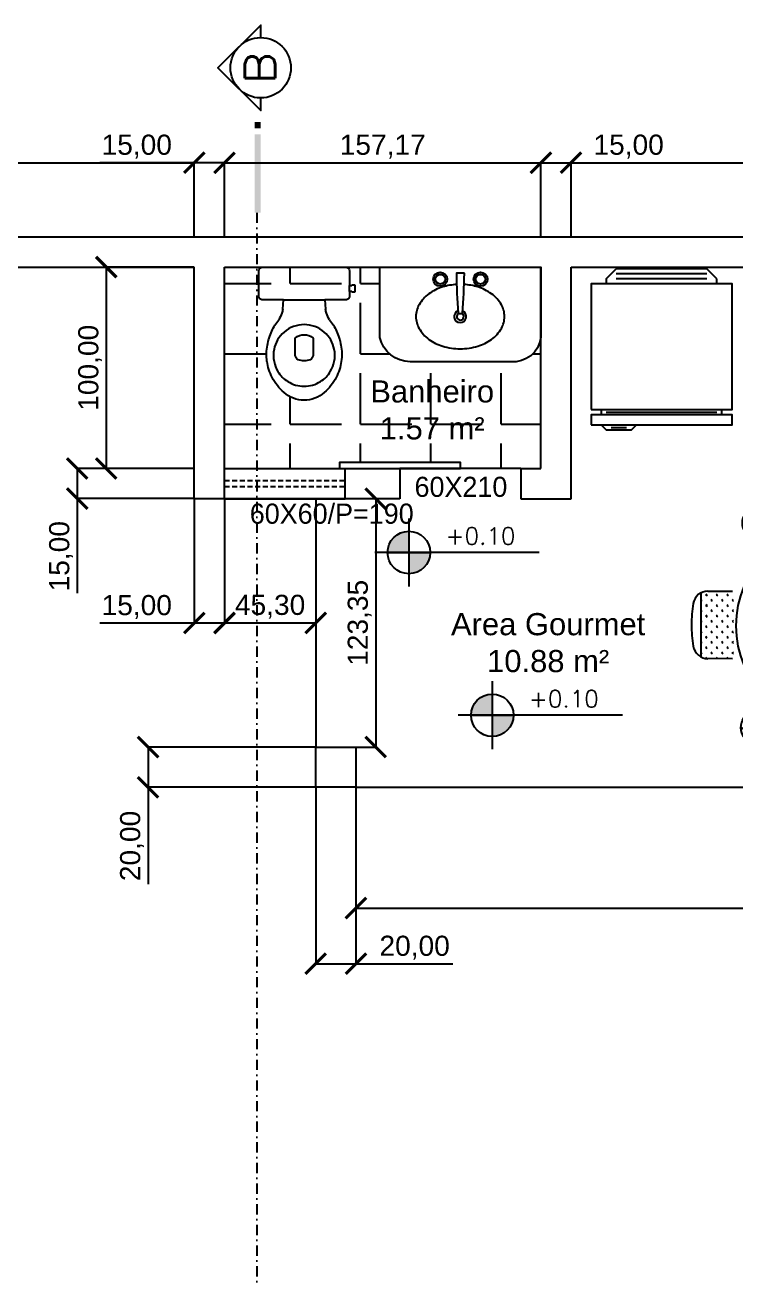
# Model space of a CAD drawing. Header units: metres. Extents: x 13415 to 21618, y 7657 to 10396.
# Drawn here: x 15724 to 16077, y 9774 to 10396 of the extents above; entities that cross this region are included whole.
import ezdxf
from ezdxf.enums import TextEntityAlignment as Align

# ---------------------------------------------------------------- set-up
doc = ezdxf.new("R2010")
doc.units = ezdxf.units.M
doc.header["$LTSCALE"] = 0.2
doc.linetypes.add('DASHDOTX2', pattern=[50.8, 25.4, -12.7, 0, -12.7])
doc.linetypes.add('HIDDENX2', pattern=[19.05, 12.7, -6.35])
for name, color, linetype in [('01', 1, 'Continuous'), ('02', 2, 'Continuous'), ('04', 4, 'Continuous'), ('05', 5, 'Continuous'), ('06', 6, 'Continuous'), ('ARQ-SÍMBOLOS', 2, 'Continuous'), ('ARQ-TEXTO2', 2, 'Continuous'), ('Block1', 1, 'Continuous'), ('Block2', 2, 'Continuous')]:
    doc.layers.add(name, color=color, linetype=linetype)
doc.styles.add('ROMANS', font='romans.shx')
doc.styles.get("Standard").update_dxf_attribs({"font": 'arial.ttf'})
doc.dimstyles.new('Cotas Externas', dxfattribs={"dimtxt": 10, "dimasz": 10.2, "dimexe": 0.125, "dimexo": 0.0625, "dimgap": 2, "dimtad": 1, "dimzin": 1, "dimtxsty": 'Standard', "dimblk": 'ARCHTICK', "dimcen": 0.2, "dimclrd": 2, "dimclre": 2, "dimadec": 0, "dimazin": 0, "dimtfac": 1, "dimtmove": 0, "dimatfit": 3, "dimfxl": 1, "dimarcsym": 0})

# ---------------------------------------------------------------- blocks, each defined once
blk = doc.blocks.new('Geladeira001')
for p, q in [((-27.5, -8), (-22.5, -3)), ((22.5, -3), (-22.5, -3)), ((22.5, -5.5), (-22.5, -5.5)), ((27.5, -8), (22.5, -3)), ((-27.5, -8), (-27.5, -10.5)), ((22.5, -8), (-22.5, -8)), ((27.5, -10.5), (27.5, -8)), ((-30, -73), (-30, -75.5)), ((-27.5, -74.25), (27.5, -74.25)), ((30, -75.5), (30, -73)), ((-30, -80.5), (-27.5, -83)), ((-15, -83), (-12.5, -80.5)), ((-12.5, -80.5), (-12.5, -80.5)), ((-27.5, -83), (-15, -83)), ((-25, -81.87), (-17.5, -81.87))]:
    blk.add_line(p, q)
for points in [[(-35, -73), (35, -73), (35, -10.5), (-35, -10.5)], [(-35, -80.5), (35, -80.5), (35, -75.5), (-35, -75.5)]]:
    blk.add_lwpolyline(points, close=True)
blk = doc.blocks.new('*X106')
at = {"color": 0}
for p, q in [((-16.97, 161.22), (-16.98, 161.23)), ((-16.97, 161.22), (-16.71, 161.49)), ((-16.97, 161.22), (-16.97, 161.35)), ((-15.56, 162.63), (-15.82, 162.9)), ((-15.56, 162.63), (-15.56, 163.01)), ((-15.56, 162.63), (-15.29, 162.9)), ((-14.14, 161.22), (-14.41, 161.49)), ((-14.14, 161.22), (-14.14, 161.6)), ((-14.14, 161.22), (-13.88, 161.49)), ((-12.73, 162.63), (-12.99, 162.9)), ((-12.73, 162.63), (-12.73, 163.01)), ((-12.73, 162.63), (-12.46, 162.9)), ((-11.31, 161.22), (-11.58, 161.49)), ((-11.31, 161.22), (-11.31, 161.6)), ((-11.31, 161.22), (-11.05, 161.49)), ((-9.9, 162.63), (-10.16, 162.9)), ((-9.9, 162.63), (-9.9, 163.01)), ((-9.9, 162.63), (-9.63, 162.9)), ((-8.49, 161.22), (-8.75, 161.49)), ((-8.49, 161.22), (-8.49, 161.6)), ((-8.49, 161.22), (-8.22, 161.49)), ((-7.07, 162.63), (-7.34, 162.9)), ((-7.07, 162.63), (-7.07, 163.01)), ((-7.07, 162.63), (-6.81, 162.9)), ((-5.66, 161.22), (-5.92, 161.49)), ((-5.66, 161.22), (-5.66, 161.6)), ((-5.66, 161.22), (-5.39, 161.49)), ((-4.24, 162.63), (-4.51, 162.9)), ((-4.24, 162.63), (-4.24, 163.01)), ((-4.24, 162.63), (-3.98, 162.9)), ((-2.83, 161.22), (-3.09, 161.49)), ((-2.83, 161.22), (-2.83, 161.6)), ((-2.83, 161.22), (-2.56, 161.49)), ((-1.41, 162.63), (-1.68, 162.9)), ((-1.41, 162.63), (-1.41, 163.01)), ((-1.41, 162.63), (-1.15, 162.9)), ((0, 161.22), (-0.27, 161.49)), ((0, 161.22), (0, 161.6)), ((0, 161.22), (0.27, 161.49)), ((-16.97, 158.39), (-16.99, 158.41)), ((-16.97, 158.39), (-16.97, 158.77)), ((-16.97, 158.39), (-16.71, 158.66)), ((-15.56, 159.81), (-15.82, 160.07)), ((-15.56, 159.81), (-15.56, 160.18)), ((-15.56, 159.81), (-15.29, 160.07)), ((-14.14, 158.39), (-14.41, 158.66)), ((-14.14, 158.39), (-14.14, 158.77)), ((-14.14, 158.39), (-13.88, 158.66)), ((-12.73, 159.81), (-12.99, 160.07)), ((-12.73, 159.81), (-12.73, 160.18)), ((-12.73, 159.81), (-12.46, 160.07)), ((-11.31, 158.39), (-11.58, 158.66)), ((-11.31, 158.39), (-11.31, 158.77)), ((-11.31, 158.39), (-11.05, 158.66)), ((-9.9, 159.81), (-10.16, 160.07)), ((-9.9, 159.81), (-9.9, 160.18)), ((-9.9, 159.81), (-9.63, 160.07)), ((-8.49, 158.39), (-8.75, 158.66)), ((-8.49, 158.39), (-8.49, 158.77)), ((-8.49, 158.39), (-8.22, 158.66)), ((-7.07, 159.81), (-7.34, 160.07)), ((-7.07, 159.81), (-7.07, 160.18)), ((-7.07, 159.81), (-6.81, 160.07)), ((-5.66, 158.39), (-5.92, 158.66)), ((-5.66, 158.39), (-5.66, 158.77)), ((-5.66, 158.39), (-5.39, 158.66)), ((-4.24, 159.81), (-4.51, 160.07)), ((-4.24, 159.81), (-4.24, 160.18)), ((-4.24, 159.81), (-3.98, 160.07)), ((-2.83, 158.39), (-3.09, 158.66)), ((-2.83, 158.39), (-2.83, 158.77)), ((-2.83, 158.39), (-2.56, 158.66)), ((-1.41, 159.81), (-1.68, 160.07)), ((-1.41, 159.81), (-1.41, 160.18)), ((-1.41, 159.81), (-1.15, 160.07)), ((0, 158.39), (-0.27, 158.66)), ((0, 158.39), (0, 158.77)), ((0, 158.39), (0.27, 158.66)), ((-16.97, 155.56), (-16.99, 155.58)), ((-16.97, 155.56), (-16.97, 155.94)), ((-16.97, 155.56), (-16.71, 155.83)), ((-15.56, 156.98), (-15.82, 157.24)), ((-15.6, 154.2), (-15.82, 154.41)), ((-15.56, 156.98), (-15.56, 157.35)), ((-15.56, 156.98), (-15.29, 157.24)), ((-15.56, 154.2), (-15.56, 154.52)), ((-15.51, 154.2), (-15.29, 154.41)), ((-14.14, 155.56), (-14.41, 155.83)), ((-14.14, 155.56), (-14.14, 155.94)), ((-14.14, 155.56), (-13.88, 155.83)), ((-12.73, 156.98), (-12.99, 157.24)), ((-12.78, 154.2), (-12.99, 154.41)), ((-12.73, 156.98), (-12.73, 157.35)), ((-12.73, 156.98), (-12.46, 157.24)), ((-12.73, 154.2), (-12.73, 154.52)), ((-12.68, 154.2), (-12.46, 154.41)), ((-11.31, 155.56), (-11.58, 155.83)), ((-11.31, 155.56), (-11.31, 155.94)), ((-11.31, 155.56), (-11.05, 155.83)), ((-9.9, 156.98), (-10.16, 157.24)), ((-9.95, 154.2), (-10.16, 154.41)), ((-9.9, 156.98), (-9.9, 157.35)), ((-9.9, 156.98), (-9.63, 157.24)), ((-9.9, 154.2), (-9.9, 154.52)), ((-9.85, 154.2), (-9.63, 154.41)), ((-8.49, 155.56), (-8.75, 155.83)), ((-8.49, 155.56), (-8.49, 155.94)), ((-8.49, 155.56), (-8.22, 155.83)), ((-7.07, 156.98), (-7.34, 157.24)), ((-7.12, 154.2), (-7.34, 154.41)), ((-7.07, 156.98), (-7.07, 157.35)), ((-7.07, 156.98), (-6.81, 157.24)), ((-7.07, 154.2), (-7.07, 154.52)), ((-7.02, 154.2), (-6.81, 154.41)), ((-5.66, 155.56), (-5.92, 155.83)), ((-5.66, 155.56), (-5.66, 155.94)), ((-5.66, 155.56), (-5.39, 155.83)), ((-4.24, 156.98), (-4.51, 157.24)), ((-4.29, 154.2), (-4.51, 154.41)), ((-4.24, 156.98), (-4.24, 157.35)), ((-4.24, 156.98), (-3.98, 157.24)), ((-4.24, 154.2), (-4.24, 154.52)), ((-4.19, 154.2), (-3.98, 154.41)), ((-2.83, 155.56), (-3.09, 155.83)), ((-2.83, 155.56), (-2.83, 155.94)), ((-2.83, 155.56), (-2.56, 155.83)), ((-1.41, 156.98), (-1.68, 157.24)), ((-1.46, 154.2), (-1.68, 154.41)), ((-1.41, 156.98), (-1.41, 157.35)), ((-1.41, 156.98), (-1.15, 157.24)), ((-1.41, 154.2), (-1.41, 154.52)), ((-1.37, 154.2), (-1.15, 154.41)), ((0, 155.56), (-0.27, 155.83)), ((0, 155.56), (0, 155.94)), ((0, 155.56), (0.27, 155.83))]:
    blk.add_line(p, q, dxfattribs=at)
blk = doc.blocks.new('Mesa022')
at = {"layer": 'Block2'}
for p, q in [((-19.7, 66.74), (-47.17, 50.93)), ((-17.13, 64.11), (-11.03, 53.5)), ((11.79, 53.11), (17.9, 63.66)), ((47.95, 50.43), (20.52, 66.31)), ((-40.1, 36.77), (-46.18, 47.33)), ((46.95, 46.89), (40.82, 36.3)), ((-67.64, 16.31), (-67.69, -15.39)), ((-64.08, 17.22), (-51.85, 17.2)), ((51.89, 16.34), (64.08, 16.32)), ((67.64, -16.31), (67.69, 15.39)), ((-51.89, -16.34), (-64.08, -16.32)), ((64.08, -17.22), (51.85, -17.2)), ((-46.95, -46.89), (-40.82, -36.3)), ((40.1, -36.77), (46.18, -47.33)), ((-47.95, -50.43), (-20.52, -66.31)), ((-11.79, -53.11), (-17.9, -63.66)), ((17.13, -64.11), (11.03, -53.5)), ((19.7, -66.74), (47.17, -50.93))]:
    blk.add_line(p, q, dxfattribs=at)
blk.add_circle((0, 0), 50.06, dxfattribs=at)
for centre, radius, start, end in [((-2.85, 6.08), 65.58, 120.01523, 129.38167), ((-3.63, 7.42), 64.03, 110.61864, 120.01523), ((-23.56, 60.41), 7.42, 29.925, 110.61864), ((24.32, 59.94), 7.42, 69.38167, 149.925), ((3.84, 5.51), 65.58, 60.01523, 69.38167), ((4.62, 6.85), 64.03, 50.61864, 60.01523), ((-39.75, 51.03), 7.42, 129.38167, 209.925), ((40.53, 50.61), 7.42, 329.925, 50.61864), ((-64.09, 9.8), 7.42, 89.925, 170.61864), ((64.07, 8.91), 7.42, 9.38167, 89.925), ((-8.24, 0.57), 64.03, 170.61864, 180.01523), ((6.69, -0.57), 65.58, 0.01523, 9.38167), ((-6.69, 0.57), 65.58, 180.01523, 189.38167), ((8.24, -0.57), 64.03, 350.61864, 0.01523), ((-64.07, -8.91), 7.42, 189.38167, 269.925), ((64.09, -9.8), 7.42, 269.925, 350.61864), ((-40.53, -50.61), 7.42, 149.925, 230.61864), ((39.75, -51.03), 7.42, 309.38167, 29.925), ((-4.62, -6.85), 64.03, 230.61864, 240.01523), ((2.85, -6.08), 65.58, 300.01523, 309.38167), ((-3.84, -5.51), 65.58, 240.01523, 249.38167), ((-24.32, -59.94), 7.42, 249.38167, 329.925), ((23.56, -60.41), 7.42, 209.925, 290.61864), ((3.63, -7.42), 64.03, 290.61864, 300.01523)]:
    blk.add_arc(centre, radius, start, end, dxfattribs=at)
at = {"layer": 'Block1', "xscale": 1.854150943717857, "yscale": 1.854150943717857, "zscale": 1.854150943717857}
for p, rotation in [((130.05, -195.55), 29.92499999999992), ((-104.32, -210.4), 329.925), ((234.37, 14.85), 89.92499999999997), ((-234.37, -14.85), 269.925), ((104.32, 210.4), 149.925), ((-130.05, 195.55), 209.9249999999999)]:
    blk.add_blockref('*X106', p, dxfattribs=dict(at, rotation=rotation))
blk = doc.blocks.new('Lavatorio008')
at = {"layer": 'Block1'}
for centre, radius in [((-10, -6), 2.5), ((-10, -6), 2.4), ((10, -6), 2.5), ((10, -6), 2.4)]:
    blk.add_circle(centre, radius, dxfattribs=at)
for radius, start, end in [(3, 109.98479, 66.84511), (1.75, 116.75986, 62.2389)]:
    blk.add_arc((-0.08, -24.56), radius, start, end, dxfattribs=at)
at = {"layer": 'Block2'}
blk.add_lwpolyline([(-1.02, -22.82, 0.389688), (-0.82, -23), (0, -23), (0.82, -23, 0.389688), (1.02, -22.82, 0.017234), (2, -3.2, 0.418769), (1.8, -3), (0, -3), (-1.8, -3, 0.418769), (-2, -3.2, 0.017234)], format="xyb", close=True, dxfattribs=at)
blk.add_lwpolyline([(-1.86, -8.61, 0.05843), (-8.78, -9.84, 0.084248), (-15.64, -13.24, 0.106469), (-20.53, -18.72, 0.130159), (-22.08, -24.56, 0.130159), (-20.53, -30.4, 0.106469), (-15.64, -35.87, 0.084248), (-8.78, -39.27, 0.073281), (-0.08, -40.56, 0.073281), (8.62, -39.27, 0.084248), (15.48, -35.87, 0.106469), (20.37, -30.4, 0.130159), (21.92, -24.56, 0.130159), (20.37, -18.72, 0.106469), (15.48, -13.24, 0.084248), (8.62, -9.84, 0.057106), (1.86, -8.62)], format="xyb", dxfattribs=at)
for centre in [(-10, -6), (10, -6)]:
    blk.add_circle(centre, 3.5, dxfattribs=at)
blk = doc.blocks.new('Vaso003c')
for p, q in [((3, 20.7), (3, -20.7)), ((12.1, 22.5), (4.8, 22.5)), ((15.1, 22.5), (12.1, 22.5)), ((17.35, 22.5), (15.1, 22.5)), ((19.25, 10.28), (19.25, 20.7)), ((23.8, 10.6), (19.25, 10.28)), ((19.25, -20.7), (19.25, -10.28)), ((19.25, -10.28), (23.8, -10.6)), ((4.8, -22.5), (12.1, -22.5)), ((12.1, -23.65), (11.8, -23.65)), ((11.8, -23.65), (11.8, -25.25)), ((12.1, -22.5), (12.1, -23.65)), ((15.1, -23.65), (15.1, -22.5)), ((15.1, -22.5), (17.35, -22.5)), ((15.4, -23.65), (15.1, -23.65)), ((15.4, -25.25), (15.4, -23.65)), ((11.8, -25.25), (13.6, -25.25)), ((13.6, -25.25), (15.4, -25.25))]:
    blk.add_line(p, q)
for points in [[(31.55, 0, -0.18052), (35.3, 10, -0.167158), (43.8, 14.95, -0.1), (49.8, 14.95, -0.096291), (54.8, 13, -0.13332), (59.8, 8.1, -0.150886), (62.15, 0, -0.150886), (59.8, -8.1, -0.13332), (54.8, -13, -0.096291), (49.8, -14.95, -0.1), (43.8, -14.95, -0.167158), (35.3, -10, -0.18052)], [(49, 3, 0.276984), (46.8, 4.45), (38.3, 4.45, 0.393258), (38.3, -4.45), (46.8, -4.45, 0.276984), (49, -3, 0.2)]]:
    blk.add_lwpolyline(points, format="xyb", close=True)
for points in [[(19.25, 10.28), (19.25, 0), (19.25, -10.28)], [(15.1, -22.5), (12.1, -22.5)]]:
    blk.add_lwpolyline(points)
for centre, radius, start, end in [((4.79, 20.71), 1.79, 89.59291, 180.33959), ((17.43, 20.68), 1.82, 0.57318, 92.52313), ((46.37, -4.6), 23.31, 81.54684, 101.31735), ((20.89, 25.37), 15.14, 288.91021, 302.8225), ((45.61, -8.55), 26.87, 113.72123, 127.91018), ((46.37, -8.52), 27.15, 99.68202, 115.21235), ((46.37, -6.14), 24.83, 62.58456, 82.05608), ((46.69, -5.94), 24.5, 40.58101, 63.03709), ((20.08, 31.83), 21.55, 279.95407, 285.40669), ((53.92, -0.05), 15.18, 0.17647, 41.43711), ((53.92, 0.05), 15.18, 318.56289, 359.82353), ((20.08, -31.83), 21.55, 74.59331, 80.04593), ((20.89, -25.37), 15.14, 57.1775, 71.08979), ((46.69, 5.94), 24.5, 296.96291, 319.41899), ((45.61, 8.55), 26.87, 232.08982, 246.27877), ((46.37, 8.52), 27.15, 244.78765, 260.31798), ((46.37, 4.6), 23.31, 258.68265, 278.45316), ((46.37, 6.14), 24.83, 277.94392, 297.41544), ((4.79, -20.71), 1.79, 179.66041, 270.40709), ((17.43, -20.68), 1.82, 267.47687, 359.42682)]:
    blk.add_arc(centre, radius, start, end)
blk = doc.blocks.new('_ArchTick')
at = {"color": 0, "linetype": 'ByBlock', "const_width": 0.15}
blk.add_lwpolyline([(-0.5, -0.5), (0.5, 0.5)], dxfattribs=at)
blk = doc.blocks.new('*D147')
at = {"layer": '04', "color": 2, "lineweight": -2, "transparency": 16777216}
for p, q in [((15808.22, 10276.16), (15764.43, 10276.16)), ((15764.56, 10276.16), (15764.56, 10176.16)), ((15808.22, 10176.16), (15764.43, 10176.16))]:
    blk.add_line(p, q, dxfattribs=at)
at = {"layer": 'Defpoints', "color": 0, "transparency": 16777216}
for p in [(15808.28, 10276.16), (15764.56, 10176.16), (15808.28, 10176.16)]:
    blk.add_point(p, dxfattribs=at)
at = {"layer": '04', "color": 2, "lineweight": -2, "transparency": 16777216, "xscale": 10.2, "yscale": 10.2, "zscale": 10.2}
for p, rotation in [((15764.56, 10276.16), 90), ((15764.56, 10176.16), 270)]:
    blk.add_blockref('_ArchTick', p, dxfattribs=dict(at, rotation=rotation))
at = {"layer": '04', "color": 0, "transparency": 16777216, "insert": (15756.55, 10226.16), "char_height": 10, "attachment_point": 5, "rotation": 90}
blk.add_mtext('100,00', dxfattribs=at)
blk = doc.blocks.new('*D121')
at = {"layer": '04', "color": 2, "lineweight": -2, "transparency": 16777216}
for p, q in [((15808.28, 10161.09), (15808.28, 10099.23)), ((15823.28, 10161.09), (15823.28, 10099.23)), ((15808.28, 10099.36), (15761.31, 10099.36)), ((15823.28, 10099.36), (15808.28, 10099.36))]:
    blk.add_line(p, q, dxfattribs=at)
at = {"layer": 'Defpoints', "color": 0, "transparency": 16777216}
for p in [(15808.28, 10161.16), (15823.28, 10161.16), (15808.28, 10099.36)]:
    blk.add_point(p, dxfattribs=at)
at = {"layer": '04', "color": 2, "lineweight": -2, "transparency": 16777216, "xscale": 10.2, "yscale": 10.2, "zscale": 10.2, "rotation": 180}
blk.add_blockref('_ArchTick', (15808.28, 10099.36), dxfattribs=at)
at = {"layer": '04', "color": 2, "lineweight": -2, "transparency": 16777216, "xscale": 10.2, "yscale": 10.2, "zscale": 10.2}
blk.add_blockref('_ArchTick', (15823.28, 10099.36), dxfattribs=at)
at = {"layer": '04', "color": 0, "transparency": 16777216, "insert": (15779.7, 10107.37), "char_height": 10, "attachment_point": 5}
blk.add_mtext('15,00', dxfattribs=at)
blk = doc.blocks.new('*D122')
at = {"layer": '04', "color": 2, "lineweight": -2, "transparency": 16777216}
for p, q in [((15823.28, 10143.09), (15823.28, 10099.36)), ((15868.59, 10143.09), (15868.59, 10099.36)), ((15823.28, 10099.48), (15868.59, 10099.48))]:
    blk.add_line(p, q, dxfattribs=at)
at = {"layer": 'Defpoints', "color": 0, "transparency": 16777216}
for p in [(15823.28, 10143.15), (15868.59, 10143.15), (15868.59, 10099.48)]:
    blk.add_point(p, dxfattribs=at)
at = {"layer": '04', "color": 2, "lineweight": -2, "transparency": 16777216, "xscale": 10.2, "yscale": 10.2, "zscale": 10.2, "rotation": 180}
blk.add_blockref('_ArchTick', (15823.28, 10099.48), dxfattribs=at)
at = {"layer": '04', "color": 2, "lineweight": -2, "transparency": 16777216, "xscale": 10.2, "yscale": 10.2, "zscale": 10.2}
blk.add_blockref('_ArchTick', (15868.59, 10099.48), dxfattribs=at)
at = {"layer": '04', "color": 0, "transparency": 16777216, "insert": (15845.93, 10107.49), "char_height": 10, "attachment_point": 5}
blk.add_mtext('45,30', dxfattribs=at)
blk = doc.blocks.new('*D123')
at = {"layer": '04', "color": 2, "lineweight": -2, "transparency": 16777216}
for p, q in [((15808.22, 10176.16), (15749.99, 10176.16)), ((15750.11, 10176.16), (15750.11, 10161.16)), ((15808.22, 10161.16), (15749.99, 10161.16)), ((15750.11, 10161.16), (15750.11, 10114.19))]:
    blk.add_line(p, q, dxfattribs=at)
at = {"layer": 'Defpoints', "color": 0, "transparency": 16777216}
for p in [(15808.28, 10176.16), (15750.11, 10161.16), (15808.28, 10161.16)]:
    blk.add_point(p, dxfattribs=at)
at = {"layer": '04', "color": 2, "lineweight": -2, "transparency": 16777216, "xscale": 10.2, "yscale": 10.2, "zscale": 10.2}
for p, rotation in [((15750.11, 10176.16), 90), ((15750.11, 10161.16), 270)]:
    blk.add_blockref('_ArchTick', p, dxfattribs=dict(at, rotation=rotation))
at = {"layer": '04', "color": 0, "transparency": 16777216, "insert": (15742.1, 10132.57), "char_height": 10, "attachment_point": 5, "rotation": 90}
blk.add_mtext('15,00', dxfattribs=at)
blk = doc.blocks.new('*D149')
at = {"layer": '04', "color": 2, "lineweight": -2, "transparency": 16777216}
for p, q in [((15868.52, 10037.8), (15785.21, 10037.8)), ((15785.34, 10037.8), (15785.34, 10017.8)), ((15868.52, 10017.8), (15785.21, 10017.8)), ((15785.34, 10017.8), (15785.34, 9969.72))]:
    blk.add_line(p, q, dxfattribs=at)
at = {"layer": 'Defpoints', "color": 0, "transparency": 16777216}
for p in [(15868.59, 10037.8), (15785.34, 10017.8), (15868.59, 10017.8)]:
    blk.add_point(p, dxfattribs=at)
at = {"layer": '04', "color": 2, "lineweight": -2, "transparency": 16777216, "xscale": 10.2, "yscale": 10.2, "zscale": 10.2}
for p, rotation in [((15785.34, 10037.8), 90), ((15785.34, 10017.8), 270)]:
    blk.add_blockref('_ArchTick', p, dxfattribs=dict(at, rotation=rotation))
at = {"layer": '04', "color": 0, "transparency": 16777216, "insert": (15777.33, 9988.66), "char_height": 10, "attachment_point": 5, "rotation": 90}
blk.add_mtext('20,00', dxfattribs=at)
blk = doc.blocks.new('*D124')
at = {"layer": '04', "color": 2, "lineweight": -2, "transparency": 16777216}
for p, q in [((15808.35, 10161.16), (15898.53, 10161.16)), ((15898.41, 10161.16), (15898.41, 10037.8)), ((15868.65, 10037.8), (15898.53, 10037.8))]:
    blk.add_line(p, q, dxfattribs=at)
at = {"layer": 'Defpoints', "color": 0, "transparency": 16777216}
for p in [(15808.28, 10161.16), (15868.59, 10037.8), (15898.41, 10037.8)]:
    blk.add_point(p, dxfattribs=at)
at = {"layer": '04', "color": 2, "lineweight": -2, "transparency": 16777216, "xscale": 10.2, "yscale": 10.2, "zscale": 10.2}
for p, rotation in [((15898.41, 10161.16), 90), ((15898.41, 10037.8), 270)]:
    blk.add_blockref('_ArchTick', p, dxfattribs=dict(at, rotation=rotation))
at = {"layer": '04', "color": 0, "transparency": 16777216, "insert": (15890.4, 10099.48), "char_height": 10, "attachment_point": 5, "rotation": 90}
blk.add_mtext('123,35', dxfattribs=at)
blk = doc.blocks.new('*D150')
at = {"layer": '04', "color": 2, "lineweight": -2, "transparency": 16777216}
for p, q in [((15868.59, 10017.74), (15868.59, 9930.03)), ((15888.59, 10017.74), (15888.59, 9930.03)), ((15868.59, 9930.16), (15888.59, 9930.16)), ((15888.59, 9930.16), (15936.67, 9930.16))]:
    blk.add_line(p, q, dxfattribs=at)
at = {"layer": 'Defpoints', "color": 0, "transparency": 16777216}
for p in [(15868.59, 10017.8), (15888.59, 10017.8), (15888.59, 9930.16)]:
    blk.add_point(p, dxfattribs=at)
at = {"layer": '04', "color": 2, "lineweight": -2, "transparency": 16777216, "xscale": 10.2, "yscale": 10.2, "zscale": 10.2, "rotation": 180}
blk.add_blockref('_ArchTick', (15868.59, 9930.16), dxfattribs=at)
at = {"layer": '04', "color": 2, "lineweight": -2, "transparency": 16777216, "xscale": 10.2, "yscale": 10.2, "zscale": 10.2}
blk.add_blockref('_ArchTick', (15888.59, 9930.16), dxfattribs=at)
at = {"layer": '04', "color": 0, "transparency": 16777216, "insert": (15917.73, 9938.17), "char_height": 10, "attachment_point": 5}
blk.add_mtext('20,00', dxfattribs=at)
blk = doc.blocks.new('*D151')
at = {"layer": '04', "color": 2, "lineweight": -2, "transparency": 16777216}
for p, q in [((15888.59, 10017.74), (15888.59, 9957.68)), ((16329.34, 10017.74), (16329.34, 9957.68)), ((15888.59, 9957.8), (16329.34, 9957.8))]:
    blk.add_line(p, q, dxfattribs=at)
at = {"layer": 'Defpoints', "color": 0, "transparency": 16777216}
for p in [(15888.59, 10017.8), (16329.34, 10017.8), (16329.34, 9957.8)]:
    blk.add_point(p, dxfattribs=at)
at = {"layer": '04', "color": 2, "lineweight": -2, "transparency": 16777216, "xscale": 10.2, "yscale": 10.2, "zscale": 10.2, "rotation": 180}
blk.add_blockref('_ArchTick', (15888.59, 9957.8), dxfattribs=at)
at = {"layer": '04', "color": 2, "lineweight": -2, "transparency": 16777216, "xscale": 10.2, "yscale": 10.2, "zscale": 10.2}
blk.add_blockref('_ArchTick', (16329.34, 9957.8), dxfattribs=at)
at = {"layer": '04', "color": 0, "transparency": 16777216, "insert": (16108.96, 9965.81), "char_height": 10, "attachment_point": 5}
blk.add_mtext('440,75', dxfattribs=at)
blk = doc.blocks.new('Nível_Planta')
at = {"layer": 'ARQ-SÍMBOLOS', "ltscale": 0.1}
h = blk.add_hatch(color=1, dxfattribs=at)
h.dxf.hatch_style = 1
h.paths.add_polyline_path([(-0.25, 0), (0, 0), (0, 0.25, 0.414214)])
h.paths.add_polyline_path([(0.25, 0), (0, 0), (0, -0.25, 0.414214)])
at = {"layer": 'ARQ-SÍMBOLOS', "color": 1}
for p, q in [((0, 0.4), (0, -0.4)), ((1.535, 0), (-0.4, 0))]:
    blk.add_line(p, q, dxfattribs=at)
at = {"layer": 'ARQ-SÍMBOLOS', "color": 1, "ltscale": 0.1}
blk.add_line((-0.25, 0), (0.25, 0), dxfattribs=at)
at = {"layer": 'ARQ-SÍMBOLOS', "color": 1}
blk.add_circle((0, 0), 0.25, dxfattribs=at)
at = {"layer": 'ARQ-TEXTO2', "style": 'ROMANS'}
blk.add_attdef('NIVEL-ACABADO', text='', height=0.2, dxfattribs=at).set_placement((0.432, 0.034), align=Align.BOTTOM_LEFT)
blk = doc.blocks.new('Corte002')
at = {"layer": 'Block2'}
blk.add_lwpolyline([(-63, 0), (-69.21, 0), (-48, 21.21), (-26.79, 0), (-33, 0, 1)], format="xyb", close=True, dxfattribs=at)
blk.add_arc((-48, 0), 15, 180, 0, dxfattribs=at)
for points in [[(-21, 0), (-21, 3), (-18, 0), (-18, 3)], [(-15, 0), (-15, 3), (24, 0), (24, 3)]]:
    blk.add_solid(points, dxfattribs=at)
at = {"layer": 'Block2', "color": 4, "style": 'ROMANS', "oblique": 0.12217, "width": 1.2}
blk.add_attdef('A', text='', height=15, dxfattribs=at).set_placement((-47.82, 0.33), align=Align.MIDDLE)
blk = doc.blocks.new('*D232')
at = {"layer": '04', "color": 2, "linetype": 'ByBlock', "lineweight": -2, "transparency": 16777216}
for p, q in [((15823.28, 10291.22), (15823.28, 10328.14)), ((15823.28, 10328.02), (15980.45, 10328.02)), ((15980.45, 10291.22), (15980.45, 10328.14))]:
    blk.add_line(p, q, dxfattribs=at)
at = {"layer": 'Defpoints', "color": 0, "linetype": 'ByBlock', "transparency": 16777216}
for p in [(15980.45, 10328.02), (15823.28, 10291.16), (15980.45, 10291.16)]:
    blk.add_point(p, dxfattribs=at)
at = {"layer": '04', "color": 2, "linetype": 'ByBlock', "lineweight": -2, "transparency": 16777216, "xscale": 10.2, "yscale": 10.2, "zscale": 10.2, "rotation": 180}
blk.add_blockref('_ArchTick', (15823.28, 10328.02), dxfattribs=at)
at = {"layer": '04', "color": 2, "linetype": 'ByBlock', "lineweight": -2, "transparency": 16777216, "xscale": 10.2, "yscale": 10.2, "zscale": 10.2}
blk.add_blockref('_ArchTick', (15980.45, 10328.02), dxfattribs=at)
at = {"layer": '04', "color": 0, "linetype": 'ByBlock', "transparency": 16777216, "insert": (15901.87, 10336.03), "char_height": 10, "attachment_point": 5}
blk.add_mtext('157,17', dxfattribs=at)
blk = doc.blocks.new('*D233')
at = {"layer": '04', "color": 2, "linetype": 'ByBlock', "lineweight": -2, "transparency": 16777216}
for p, q in [((15980.45, 10291.22), (15980.45, 10328.14)), ((15980.45, 10328.02), (15995.45, 10328.02)), ((15995.45, 10291.22), (15995.45, 10328.14)), ((15995.45, 10328.02), (16042.42, 10328.02))]:
    blk.add_line(p, q, dxfattribs=at)
at = {"layer": 'Defpoints', "color": 0, "linetype": 'ByBlock', "transparency": 16777216}
for p in [(15995.45, 10328.02), (15980.45, 10291.16), (15995.45, 10291.16)]:
    blk.add_point(p, dxfattribs=at)
at = {"layer": '04', "color": 2, "linetype": 'ByBlock', "lineweight": -2, "transparency": 16777216, "xscale": 10.2, "yscale": 10.2, "zscale": 10.2, "rotation": 180}
blk.add_blockref('_ArchTick', (15980.45, 10328.02), dxfattribs=at)
at = {"layer": '04', "color": 2, "linetype": 'ByBlock', "lineweight": -2, "transparency": 16777216, "xscale": 10.2, "yscale": 10.2, "zscale": 10.2}
blk.add_blockref('_ArchTick', (15995.45, 10328.02), dxfattribs=at)
at = {"layer": '04', "color": 0, "linetype": 'ByBlock', "transparency": 16777216, "insert": (16024.03, 10336.03), "char_height": 10, "attachment_point": 5}
blk.add_mtext('15,00', dxfattribs=at)
blk = doc.blocks.new('*D234')
at = {"layer": '04', "color": 2, "linetype": 'ByBlock', "lineweight": -2, "transparency": 16777216}
for p, q in [((15808.28, 10328.02), (15761.31, 10328.02)), ((15808.28, 10291.22), (15808.28, 10328.14)), ((15823.28, 10328.02), (15808.28, 10328.02)), ((15823.28, 10291.22), (15823.28, 10328.14))]:
    blk.add_line(p, q, dxfattribs=at)
at = {"layer": 'Defpoints', "color": 0, "linetype": 'ByBlock', "transparency": 16777216}
for p in [(15808.28, 10328.02), (15808.28, 10291.16), (15823.28, 10291.16)]:
    blk.add_point(p, dxfattribs=at)
at = {"layer": '04', "color": 2, "linetype": 'ByBlock', "lineweight": -2, "transparency": 16777216, "xscale": 10.2, "yscale": 10.2, "zscale": 10.2, "rotation": 180}
blk.add_blockref('_ArchTick', (15808.28, 10328.02), dxfattribs=at)
at = {"layer": '04', "color": 2, "linetype": 'ByBlock', "lineweight": -2, "transparency": 16777216, "xscale": 10.2, "yscale": 10.2, "zscale": 10.2}
blk.add_blockref('_ArchTick', (15823.28, 10328.02), dxfattribs=at)
at = {"layer": '04', "color": 0, "linetype": 'ByBlock', "transparency": 16777216, "insert": (15779.7, 10336.03), "char_height": 10, "attachment_point": 5}
blk.add_mtext('15,00', dxfattribs=at)
blk = doc.blocks.new('*D235')
at = {"layer": '04', "color": 2, "linetype": 'ByBlock', "lineweight": -2, "transparency": 16777216}
for p, q in [((15379.34, 10291.22), (15379.34, 10328.14)), ((15379.34, 10328.02), (15808.28, 10328.02)), ((15808.28, 10291.22), (15808.28, 10328.14))]:
    blk.add_line(p, q, dxfattribs=at)
at = {"layer": 'Defpoints', "color": 0, "linetype": 'ByBlock', "transparency": 16777216}
for p in [(15808.28, 10328.02), (15379.34, 10291.16), (15808.28, 10291.16)]:
    blk.add_point(p, dxfattribs=at)
at = {"layer": '04', "color": 2, "linetype": 'ByBlock', "lineweight": -2, "transparency": 16777216, "xscale": 10.2, "yscale": 10.2, "zscale": 10.2, "rotation": 180}
blk.add_blockref('_ArchTick', (15379.34, 10328.02), dxfattribs=at)
at = {"layer": '04', "color": 2, "linetype": 'ByBlock', "lineweight": -2, "transparency": 16777216, "xscale": 10.2, "yscale": 10.2, "zscale": 10.2}
blk.add_blockref('_ArchTick', (15808.28, 10328.02), dxfattribs=at)
at = {"layer": '04', "color": 0, "linetype": 'ByBlock', "transparency": 16777216, "insert": (15593.81, 10336.03), "char_height": 10, "attachment_point": 5}
blk.add_mtext('428,94', dxfattribs=at)
blk = doc.blocks.new('*D236')
at = {"layer": '04', "color": 2, "linetype": 'ByBlock', "lineweight": -2, "transparency": 16777216}
for p, q in [((15995.45, 10291.22), (15995.45, 10328.14)), ((15995.45, 10328.02), (16349.34, 10328.02)), ((16349.34, 10291.22), (16349.34, 10328.14))]:
    blk.add_line(p, q, dxfattribs=at)
at = {"layer": 'Defpoints', "color": 0, "linetype": 'ByBlock', "transparency": 16777216}
for p in [(16349.34, 10328.02), (15995.45, 10291.16), (16349.34, 10291.16)]:
    blk.add_point(p, dxfattribs=at)
at = {"layer": '04', "color": 2, "linetype": 'ByBlock', "lineweight": -2, "transparency": 16777216, "xscale": 10.2, "yscale": 10.2, "zscale": 10.2, "rotation": 180}
blk.add_blockref('_ArchTick', (15995.45, 10328.02), dxfattribs=at)
at = {"layer": '04', "color": 2, "linetype": 'ByBlock', "lineweight": -2, "transparency": 16777216, "xscale": 10.2, "yscale": 10.2, "zscale": 10.2}
blk.add_blockref('_ArchTick', (16349.34, 10328.02), dxfattribs=at)
at = {"layer": '04', "color": 0, "linetype": 'ByBlock', "transparency": 16777216, "insert": (16172.4, 10336.03), "char_height": 10, "attachment_point": 5}
blk.add_mtext('353,89', dxfattribs=at)

msp = doc.modelspace()

# ---------------------------------------------------------------- hatches: boundary and pattern name
at = {"layer": '01', "linetype": 'ByBlock', "transparency": 33554687}
h = msp.add_hatch(dxfattribs=at)
h.set_pattern_fill('ANGLE', color=256, scale=5)
h.set_pattern_definition([(0, (0, 0), (0, 34.925), [25.4, -9.525]), (90, (0, 0), (-34.925, 2e-15), [25.4, -9.525])])
h.paths.add_polyline_path([(15980.45, 10241.157, -0.4031941), (15965.45, 10229.157), (15915.45, 10229.157, -0.3454246), (15900.45, 10241.157), (15900.45, 10276.157), (15883.551, 10276.157, -0.413836), (15885.349, 10274.383), (15885.349, 10267.057), (15886.499, 10267.057), (15886.499, 10267.357), (15888.099, 10267.357), (15888.099, 10265.557), (15888.099, 10263.757), (15886.499, 10263.757), (15886.499, 10264.057), (15885.349, 10264.057), (15885.349, 10267.057), (15885.349, 10274.383, 0.4138686), (15883.551, 10276.157), (15842.147, 10276.157), (15839.34, 10276.157), (15839.34, 10176.157), (15880.45, 10176.157), (15880.45, 10179.157), (15940.45, 10179.157), (15940.45, 10176.157), (15970.45, 10176.157), (15980.45, 10176.157)])
h.paths.add_polyline_path([(15878.749, 10221.357, -0.0982979), (15872.849, 10213.857, -0.1820041), (15862.849, 10210.057, -0.1820041), (15852.849, 10213.857, -0.0982979), (15846.949, 10221.357, -0.0851656), (15844.399, 10229.357, -0.0864797), (15844.599, 10237.357, -0.0678678), (15846.799, 10244.357, -0.0619902), (15850.199, 10250.057, 0.0607785), (15851.799, 10253.357, 0.023796), (15852.249, 10255.357), (15852.571, 10259.907), (15862.849, 10259.907), (15873.126, 10259.907), (15873.449, 10255.357, 0.023796), (15873.899, 10253.357, 0.0607785), (15875.499, 10250.057, -0.0619902), (15878.899, 10244.357, -0.0678678), (15881.099, 10237.357, -0.0864797), (15881.299, 10229.357, -0.0851656)], flags=16)
h.paths.add_polyline_path([(15875.849, 10224.357, -0.1333202), (15870.949, 10219.357, -0.150886), (15862.849, 10217.007, -0.150886), (15854.749, 10219.357, -0.1333202), (15849.849, 10224.357, -0.0962911), (15847.899, 10229.357, -0.1), (15847.899, 10235.357, -0.1671584), (15852.849, 10243.857, -0.1805203), (15862.849, 10247.607, -0.1805203), (15872.849, 10243.857, -0.1671584), (15877.799, 10235.357, -0.1), (15877.799, 10229.357, -0.0962911)], flags=0)
h.paths.add_polyline_path([(15865.849, 10230.157, -0.2), (15859.849, 10230.157, -0.276984), (15858.399, 10232.357), (15858.399, 10240.857, -0.3932584), (15867.299, 10240.857), (15867.299, 10232.357, -0.276984)], flags=0)
h.paths.add_polyline_path([(15839.34, 10276.157), (15823.283, 10276.157), (15823.283, 10176.157), (15839.34, 10176.157)])
h.paths.add_polyline_path([(15892.674, 10184.544), (15959.687, 10184.544), (15959.687, 10225.59), (15892.674, 10225.59)], flags=24)

# ---------------------------------------------------------------- linework, layer by layer
for p, q in [((15868.585, 10161.157), (15868.585, 10037.804)), ((15888.585, 10017.804), (16349.34, 10017.804))]:
    msp.add_line(p, q)
at = {"layer": '01'}
for p, q in [((15823.283, 10176.157), (15883.283, 10176.157)), ((15823.283, 10161.157), (15883.283, 10161.157))]:
    msp.add_line(p, q, dxfattribs=at)
at = {"layer": '01', "linetype": 'ByBlock'}
msp.add_line((15970.45, 10176.157), (15910.45, 10176.157), dxfattribs=at)
at = {"layer": '01', "linetype": 'HIDDENX2'}
for p, q in [((15823.283, 10170.157), (15883.283, 10170.157)), ((15823.283, 10167.157), (15883.283, 10167.157))]:
    msp.add_line(p, q, dxfattribs=at)
at = {"layer": '01'}
msp.add_lwpolyline([(15900.45, 10241.157), (15900.45, 10276.157), (15980.45, 10276.157), (15980.45, 10241.157, -0.4031941), (15965.45, 10229.157), (15915.45, 10229.157, -0.3454246)], format="xyb", close=True, dxfattribs=at)
at = {"layer": '02'}
msp.add_lwpolyline([(15880.45, 10176.157), (15940.45, 10176.157), (15940.45, 10179.157), (15880.45, 10179.157)], close=True, dxfattribs=at)
at = {"layer": '04', "linetype": 'DASHDOTX2'}
msp.add_line((15839.34, 10303.174), (15839.34, 7773.383), dxfattribs=at)
at = {"layer": '06'}
for p, q in [((15364.34, 10291.157), (16364.34, 10291.157)), ((15379.34, 10276.157), (15808.283, 10276.157)), ((15808.283, 10161.157), (15808.283, 10276.157)), ((15823.283, 10276.157), (15980.45, 10276.157)), ((15823.283, 10176.157), (15823.283, 10276.157)), ((15980.45, 10176.157), (15980.45, 10276.157)), ((15995.45, 10276.157), (16349.34, 10276.157)), ((15995.45, 10161.157), (15995.45, 10276.157)), ((15823.283, 10161.157), (15823.283, 10176.157)), ((15883.283, 10176.157), (15910.45, 10176.157)), ((15883.283, 10161.157), (15883.283, 10176.157)), ((15910.45, 10176.157), (15910.45, 10161.157)), ((15970.45, 10176.157), (15980.45, 10176.157)), ((15970.45, 10176.157), (15970.45, 10161.157)), ((15823.283, 10161.157), (15808.283, 10161.157)), ((15910.45, 10161.157), (15883.283, 10161.157)), ((15970.45, 10161.157), (15995.45, 10161.157))]:
    msp.add_line(p, q, dxfattribs=at)
msp.add_lwpolyline([(15868.585, 10017.804), (15868.585, 10037.804), (15888.585, 10037.804), (15888.585, 10017.804), (15868.585, 10017.804)], dxfattribs=at)

# ---------------------------------------------------------------- block references
at = {"layer": '01'}
ref = msp.add_blockref('Corte002', (15841.264, 10327.174), dxfattribs=dict(at, xscale=-1, rotation=90))
ref.add_attrib('A', 'B', dxfattribs={"layer": 'Block2', "color": 4, "height": 15, "rotation": 90, "style": 'ROMANS', "oblique": 0.122173, "width": 1.2}).set_placement((15840.933, 10374.993), align=Align.MIDDLE)
at = {"layer": '01', "xscale": -1, "rotation": 90}
msp.add_blockref('Vaso003c', (15862.849, 10279.157), dxfattribs=at)
at = {"layer": '01'}
for name, p in [('Geladeira001', (16040.402, 10278.363)), ('Lavatorio008', (15940.45, 10276.157)), ('Mesa022', (16127.529, 10098.018))]:
    msp.add_blockref(name, p, dxfattribs=at)
at = {"layer": 'ARQ-SÍMBOLOS'}
ref = msp.add_blockref('Nível_Planta', (15914.868, 10134.436), dxfattribs=dict(at, xscale=42.1875, yscale=42.1875, zscale=42.1875))
ref.add_attrib('NIVEL-ACABADO', '+0.10', dxfattribs={"layer": 'ARQ-TEXTO2', "color": 1, "height": 8.4375, "style": 'ROMANS'}).set_placement((15933.107, 10135.862), align=Align.BOTTOM_LEFT)
ref = msp.add_blockref('Nível_Planta', (15956.274, 10053.585), dxfattribs=dict(at, xscale=42.1875, yscale=42.1875, zscale=42.1875))
ref.add_attrib('NIVEL-ACABADO', '+0.10', dxfattribs={"layer": 'ARQ-TEXTO2', "color": 1, "height": 8.4375, "style": 'ROMANS'}).set_placement((15974.514, 10055.011), align=Align.BOTTOM_LEFT)

# ---------------------------------------------------------------- texts
at = {"layer": '02', "char_height": 10, "attachment_point": 1}
for s, insert in [('\\pxqc;{\\Famgdtans dwe edits|c0;60X210}', (15800.842, 10172.04)), ('\\pxqc;{\\Famgdtans dwe edits|c0;60X60/P=190}', (15736.661, 10158.711))]:
    msp.add_mtext_dynamic_manual_height_columns(s, width=279.77916, gutter_width=12.5, heights=[0], dxfattribs=dict(at, insert=insert))
at = {"layer": '05', "char_height": 11, "attachment_point": 1}
for s, width, insert in [('\\pxqc;{\\C1;Banheiro\\P1.57 m²}', 150.85133, (15851.032, 10219.929)), ('\\pxqc;{\\C1;Area Gourmet\\P10.88 m²}', 300.25832, (15833.922, 10104.332))]:
    msp.add_mtext_dynamic_manual_height_columns(s, width=width, gutter_width=125, heights=[0], dxfattribs=dict(at, insert=insert))

# ---------------------------------------------------------------- dimensions: what is measured, and where the dimension line sits
at = {"layer": '04', "linetype": 'ByBlock'}
for base, p1, p2, picture, middle in [((15808.283, 10328.019), (15379.34, 10291.157), (15808.283, 10291.157), '*D235', (15593.812, 10336.029)), ((15808.283, 10328.019), (15823.283, 10291.157), (15808.283, 10291.157), '*D234', (15779.698, 10336.029)), ((15980.45, 10328.019), (15823.283, 10291.157), (15980.45, 10291.157), '*D232', (15901.867, 10336.029)), ((15995.45, 10328.019), (15980.45, 10291.157), (15995.45, 10291.157), '*D233', (16024.035, 10336.029)), ((16349.34, 10328.019), (15995.45, 10291.157), (16349.34, 10291.157), '*D236', (16172.395, 10336.029))]:
    dim = msp.add_linear_dim(base=base, p1=p1, p2=p2, dimstyle='Cotas Externas', dxfattribs=at)
    dim.commit()
    dim.dimension.update_dxf_attribs({"geometry": picture, "text_midpoint": middle})
at = {"layer": '04'}
dim = msp.add_linear_dim(base=(15764.558, 10176.157), p1=(15808.283, 10276.157), p2=(15808.283, 10176.157), angle=90, dimstyle='Cotas Externas', override={"dimtxt": 10}, dxfattribs=at)
dim.commit()
dim.dimension.update_dxf_attribs({"geometry": '*D147', "text_midpoint": (15756.548, 10226.157)})
for base, p1, p2, picture, middle in [((15750.111, 10161.157), (15808.283, 10176.157), (15808.283, 10161.157), '*D123', (15742.101, 10132.573)), ((15898.408, 10037.804), (15808.283, 10161.157), (15868.585, 10037.804), '*D124', (15890.398, 10099.481)), ((15785.336, 10017.804), (15868.585, 10037.804), (15868.585, 10017.804), '*D149', (15777.327, 9988.664))]:
    dim = msp.add_linear_dim(base=base, p1=p1, p2=p2, angle=90, dimstyle='Cotas Externas', dxfattribs=at)
    dim.commit()
    dim.dimension.update_dxf_attribs({"geometry": picture, "text_midpoint": middle})
for base, p1, p2, picture, middle in [((15808.283, 10099.356), (15823.283, 10161.157), (15808.283, 10161.157), '*D121', (15779.698, 10107.365)), ((15888.585, 9930.156), (15868.585, 10017.804), (15888.585, 10017.804), '*D150', (15917.726, 9938.165))]:
    dim = msp.add_linear_dim(base=base, p1=p1, p2=p2, dimstyle='Cotas Externas', dxfattribs=at)
    dim.commit()
    dim.dimension.update_dxf_attribs({"geometry": picture, "text_midpoint": middle})
for base, p1, p2, picture, middle in [((15868.585, 10099.481), (15823.283, 10143.151), (15868.585, 10143.151), '*D122', (15845.934, 10107.49)), ((16329.3403, 9957.80427), (15888.58534, 10017.80427), (16329.3403, 10017.80427), '*D151', (16108.96282, 9965.81381))]:
    dim = msp.add_linear_dim(base=base, p1=p1, p2=p2, dimstyle='Cotas Externas', override={"dimtxt": 10}, dxfattribs=at)
    dim.commit()
    dim.dimension.update_dxf_attribs({"geometry": picture, "text_midpoint": middle})

doc.saveas('drawing.dxf')
